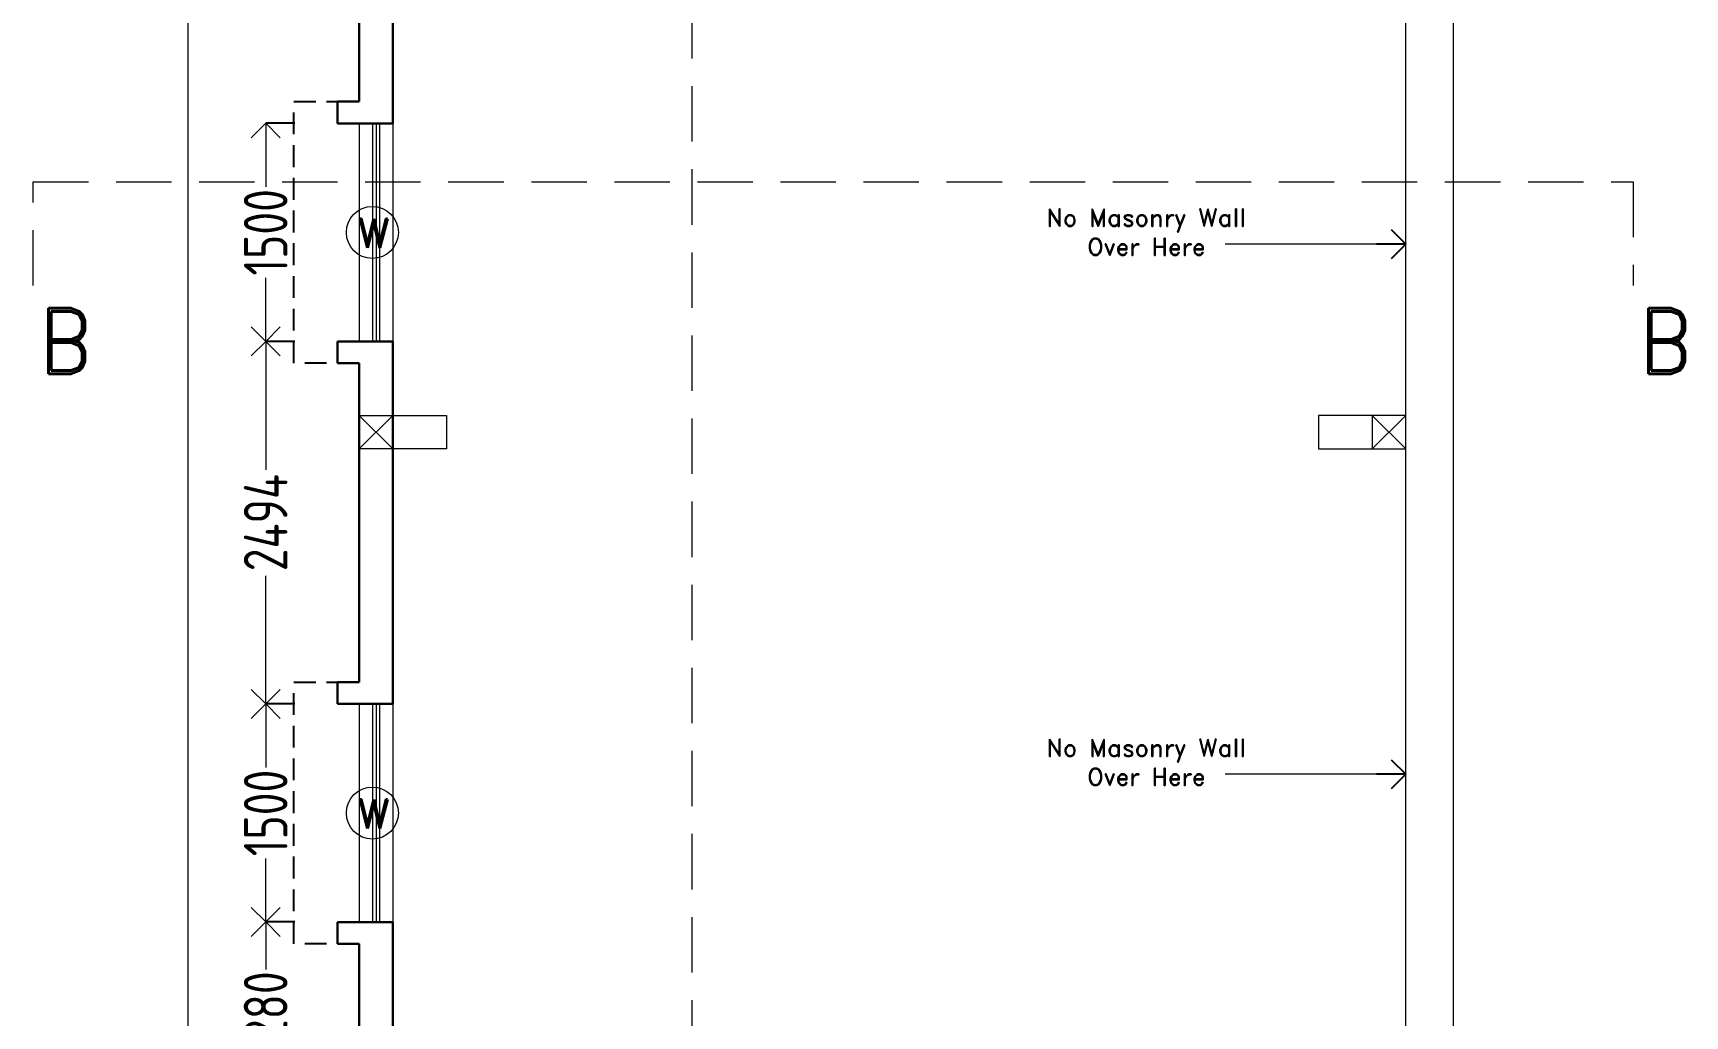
# Model space of a CAD drawing. Header units: inches. Extents: x -605 to 2991212, y -2872845 to 0.
# Drawn here: x 2172894 to 2184261, y -2652982 to -2646220 of the extents above; entities that cross this region are included whole.
import ezdxf

# ---------------------------------------------------------------- set-up
doc = ezdxf.new("R2010")
doc.units = ezdxf.units.IN
doc.header["$LTSCALE"] = 600
doc.header["$MEASUREMENT"] = 0
doc.linetypes.add('DASHED', pattern=[19.05, 12.7, -6.35])
doc.linetypes.add('DASHED2', pattern=[0.375, 0.25, -0.125])
for name, color, linetype, lineweight in [('DIM', 251, 'Continuous', 0), ('object dash', 250, 'DASHED', 5), ('PV_TEXT_ROMANS', 7, 'Continuous', 0), ('rRCC 2', 40, 'Continuous', 15), ('TEXT', 7, 'Continuous', 0), ('WALLS', 7, 'Continuous', 30)]:
    doc.layers.add(name, color=color, linetype=linetype, lineweight=lineweight)
doc.layers.add('SnT-DIMENSION', color=7, linetype='Continuous')
doc.layers.add('SnT-ROAD', color=25, linetype='Continuous')
doc.layers.add('window', color=7, linetype='Continuous', lineweight=15, true_color=0x735461)
doc.styles.add('DIM', font='geniso.shx', dxfattribs={"width": 0.85})
doc.styles.add('PV_ROMAND', font='romand.shx')
doc.styles.add('ROMAND', font='romand.shx')
doc.dimstyles.new('ST-100', dxfattribs={"dimscale": 100, "dimtxt": 2.5, "dimasz": 2, "dimexe": 0.18, "dimexo": 0.0625, "dimgap": 0.2, "dimtad": 0, "dimdec": 0, "dimzin": 0, "dimdsep": 46, "dimtxsty": 'DIM', "dimblk": 'OPEN90', "dimcen": 0.09, "dimclrd": 256, "dimclrt": 7, "dimadec": 0, "dimazin": 0, "dimtfac": 1, "dimtdec": 0, "dimtofl": 0, "dimtmove": 0, "dimatfit": 3, "dimldrblk": 'OPEN90', "dimfxl": 1, "dimtolj": 1, "dimtzin": 0, "dimlwd": -1, "dimarcsym": 0})

# ---------------------------------------------------------------- blocks, each defined once
blk = doc.blocks.new('_Open90')
at = {"color": 0, "linetype": 'ByBlock', "lineweight": -2}
for p, q in [((0, 0), (-1, 0)), ((-0.5, 0.5), (0, 0)), ((0, 0), (-0.5, -0.5))]:
    blk.add_line(p, q, dxfattribs=at)
blk = doc.blocks.new('*D1677')
at = {"layer": 'Defpoints', "color": 0}
for p in [(2175139, -2646841), (2174495, -2648341), (2175139, -2648341)]:
    blk.add_point(p, dxfattribs=at)
at = {"layer": 'DIM', "color": 0, "lineweight": -2}
for p, q in [((2174695, -2646841), (2174495, -2646841)), ((2174695, -2648341), (2174495, -2648341))]:
    blk.add_line(p, q, dxfattribs=at)
at = {"layer": 'DIM'}
for p, q in [((2174495, -2647041), (2174495, -2647278)), ((2174495, -2648141), (2174495, -2647905))]:
    blk.add_line(p, q, dxfattribs=at)
at = {"layer": 'DIM', "xscale": 200, "yscale": 200, "zscale": 200}
for p, rotation in [((2174495, -2646841), 90), ((2174495, -2648341), 270)]:
    blk.add_blockref('_Open90', p, dxfattribs=dict(at, rotation=rotation))
at = {"layer": 'DIM', "color": 7, "insert": (2174495, -2647591), "char_height": 300, "attachment_point": 5, "rotation": 90, "style": 'DIM'}
blk.add_mtext('\\A1;1500', dxfattribs=at)
blk = doc.blocks.new('*D1678')
at = {"layer": 'Defpoints', "color": 0}
for p in [(2175139, -2648341), (2174495, -2650835), (2175279, -2650835)]:
    blk.add_point(p, dxfattribs=at)
at = {"layer": 'DIM', "color": 0, "lineweight": -2}
for p, q in [((2174695, -2648341), (2174495, -2648341)), ((2174695, -2650835), (2174495, -2650835))]:
    blk.add_line(p, q, dxfattribs=at)
at = {"layer": 'DIM'}
for p, q in [((2174495, -2648541), (2174495, -2649224)), ((2174495, -2650635), (2174495, -2649953))]:
    blk.add_line(p, q, dxfattribs=at)
at = {"layer": 'DIM', "xscale": 200, "yscale": 200, "zscale": 200}
for p, rotation in [((2174495, -2648341), 90), ((2174495, -2650835), 270)]:
    blk.add_blockref('_Open90', p, dxfattribs=dict(at, rotation=rotation))
at = {"layer": 'DIM', "color": 7, "insert": (2174495, -2649588), "char_height": 300, "attachment_point": 5, "rotation": 90, "style": 'DIM'}
blk.add_mtext('\\A1;2494', dxfattribs=at)
blk = doc.blocks.new('*D1679')
at = {"layer": 'Defpoints', "color": 0}
for p in [(2175279, -2650835), (2174495, -2652335), (2175254, -2652335)]:
    blk.add_point(p, dxfattribs=at)
at = {"layer": 'DIM', "color": 0, "lineweight": -2}
for p, q in [((2174695, -2650835), (2174495, -2650835)), ((2174695, -2652335), (2174495, -2652335))]:
    blk.add_line(p, q, dxfattribs=at)
at = {"layer": 'DIM'}
for p, q in [((2174495, -2651035), (2174495, -2651272)), ((2174495, -2652135), (2174495, -2651899))]:
    blk.add_line(p, q, dxfattribs=at)
at = {"layer": 'DIM', "xscale": 200, "yscale": 200, "zscale": 200}
for p, rotation in [((2174495, -2650835), 90), ((2174495, -2652335), 270)]:
    blk.add_blockref('_Open90', p, dxfattribs=dict(at, rotation=rotation))
at = {"layer": 'DIM', "color": 7, "insert": (2174495, -2651585), "char_height": 300, "attachment_point": 5, "rotation": 90, "style": 'DIM'}
blk.add_mtext('\\A1;1500', dxfattribs=at)
blk = doc.blocks.new('*D1680')
at = {"layer": 'Defpoints', "color": 0}
for p in [(2175254, -2652335), (2174495, -2653615), (2175139, -2653615)]:
    blk.add_point(p, dxfattribs=at)
at = {"layer": 'DIM', "color": 0, "lineweight": -2}
for p, q in [((2174695, -2652335), (2174495, -2652335)), ((2174695, -2653615), (2174495, -2653615))]:
    blk.add_line(p, q, dxfattribs=at)
at = {"layer": 'DIM'}
for p, q in [((2174495, -2652535), (2174495, -2652662)), ((2174495, -2653415), (2174495, -2653289))]:
    blk.add_line(p, q, dxfattribs=at)
at = {"layer": 'DIM', "xscale": 200, "yscale": 200, "zscale": 200}
for p, rotation in [((2174495, -2652335), 90), ((2174495, -2653615), 270)]:
    blk.add_blockref('_Open90', p, dxfattribs=dict(at, rotation=rotation))
at = {"layer": 'DIM', "color": 7, "insert": (2174495, -2652975), "char_height": 300, "attachment_point": 5, "rotation": 90, "style": 'DIM'}
blk.add_mtext('\\A1;1280', dxfattribs=at)
blk = doc.blocks.new('*D1721')
at = {"layer": 'Defpoints', "color": 0}
for p in [(2173959, -2628655), (2174989, -2628655), (2174989, -2716075)]:
    blk.add_point(p, dxfattribs=at)
at = {"layer": 'DIM', "color": 0, "lineweight": -2}
for p, q in [((2174159, -2628655), (2173959, -2628655)), ((2174159, -2716075), (2173959, -2716075))]:
    blk.add_line(p, q, dxfattribs=at)
at = {"layer": 'DIM'}
for p, q in [((2173959, -2628855), (2173959, -2671925)), ((2173959, -2715875), (2173959, -2672806))]:
    blk.add_line(p, q, dxfattribs=at)
at = {"layer": 'DIM', "xscale": 200, "yscale": 200, "zscale": 200}
for p, rotation in [((2173959, -2628655), 90), ((2173959, -2716075), 270)]:
    blk.add_blockref('_Open90', p, dxfattribs=dict(at, rotation=rotation))
at = {"layer": 'DIM', "color": 7, "insert": (2173959, -2672365), "char_height": 300, "attachment_point": 5, "rotation": 90, "style": 'DIM'}
blk.add_mtext('\\A1;87420', dxfattribs=at)
blk = doc.blocks.new('sdfvgfdd')
at = {"layer": 'TEXT'}
blk.add_circle((2432365, -2352025), 179, dxfattribs=at)
at = {"layer": 'TEXT', "insert": (2432263, -2351932), "char_height": 200, "attachment_point": 1, "style": 'PV_ROMAND'}
blk.add_mtext('W', dxfattribs=at)
blk = doc.blocks.new('*D1778')
at = {"layer": 'Defpoints', "color": 0}
for p in [(2182339, -2629035), (2182668, -2629035), (2182339, -2653621)]:
    blk.add_point(p, dxfattribs=at)
at = {"layer": 'DIM', "color": 0, "lineweight": -2}
for p, q in [((2182468, -2629035), (2182668, -2629035)), ((2182468, -2653621), (2182668, -2653621))]:
    blk.add_line(p, q, dxfattribs=at)
at = {"layer": 'DIM'}
for p, q in [((2182668, -2629235), (2182668, -2640887)), ((2182668, -2653421), (2182668, -2641769))]:
    blk.add_line(p, q, dxfattribs=at)
at = {"layer": 'DIM', "xscale": 200, "yscale": 200, "zscale": 200}
for p, rotation in [((2182668, -2629035), 90), ((2182668, -2653621), 270)]:
    blk.add_blockref('_Open90', p, dxfattribs=dict(at, rotation=rotation))
at = {"layer": 'DIM', "color": 7, "insert": (2182668, -2641328), "char_height": 300, "attachment_point": 5, "rotation": 90, "style": 'DIM'}
blk.add_mtext('\\A1;24585', dxfattribs=at)

msp = doc.modelspace()

# ---------------------------------------------------------------- linework, layer by layer
at = {"color": 7, "linetype": 'DASHED2'}
for p, q in [((2174689.2, -2648491.7), (2174689.2, -2646691.5)), ((2174689.2, -2646691.5), (2175139.2, -2646691.5)), ((2175139.2, -2648491.7), (2174689.2, -2648491.7)), ((2174689.2, -2652485.7), (2174689.2, -2650685.5)), ((2174689.2, -2650685.5), (2175139.2, -2650685.5)), ((2175139.2, -2652485.7), (2174689.2, -2652485.7))]:
    msp.add_line(p, q, dxfattribs=at)
at = {"layer": 'object dash', "color": 1, "ltscale": 0.05}
for points in [[(2177801.9, -2717261.6), (2177429, -2717261.6), (2177429, -2626488), (2177801.9, -2626488)], [(2172894.2, -2647956.3), (2172894.2, -2647244.3), (2183904.3, -2647244.3), (2183904.3, -2647956.3)]]:
    msp.add_lwpolyline(points, dxfattribs=at)
at = {"layer": 'rRCC 2', "color": 6}
for p, q in [((2175139.2, -2648851), (2175369.2, -2649081)), ((2175139.2, -2649081), (2175369.2, -2648851)), ((2182339.2, -2648851), (2182109.2, -2649081)), ((2182339.2, -2649081), (2182109.2, -2648851))]:
    msp.add_line(p, q, dxfattribs=at)
for points in [[(2175139.2, -2649081), (2175139.2, -2648851), (2175739.2, -2648851), (2175739.2, -2649081)], [(2175139.2, -2648851), (2175369.2, -2648851), (2175369.2, -2649081), (2175139.2, -2649081)], [(2182339.2, -2649081), (2182339.2, -2648851), (2181739.2, -2648851), (2181739.2, -2649081)], [(2182339.2, -2648851), (2182109.2, -2648851), (2182109.2, -2649081), (2182339.2, -2649081)]]:
    msp.add_lwpolyline(points, close=True, dxfattribs=at)
at = {"layer": 'WALLS', "linetype": 'ByBlock'}
for p, q in [((2175369.2, -2644347.5), (2175369.2, -2646841.5)), ((2175139.2, -2644497.7), (2175139.2, -2646691.5)), ((2174989.2, -2646841.5), (2174989.2, -2646691.5)), ((2174989.2, -2646691.5), (2175139.2, -2646691.5)), ((2175139.2, -2646841.5), (2174989.2, -2646841.5)), ((2175139.2, -2646841.5), (2175369.2, -2646841.5)), ((2175139.2, -2646841.5), (2175369.2, -2646841.5)), ((2175139.2, -2648341.5), (2174989.2, -2648341.7)), ((2174989.2, -2648341.7), (2174989.2, -2648491.7)), ((2175139.2, -2648341.5), (2175369.2, -2648341.5)), ((2175369.2, -2648341.5), (2175369.2, -2650835.5)), ((2174989.2, -2648491.7), (2175139.2, -2648491.7)), ((2175139.2, -2648491.7), (2175139.2, -2650685.5)), ((2174989.2, -2650835.5), (2174989.2, -2650685.5)), ((2174989.2, -2650685.5), (2175139.2, -2650685.5)), ((2175139.2, -2650835.5), (2174989.2, -2650835.5)), ((2175139.2, -2650835.5), (2175369.2, -2650835.5)), ((2175139.2, -2650835.5), (2175369.2, -2650835.5)), ((2175139.2, -2652335.5), (2174989.2, -2652335.7)), ((2174989.2, -2652335.7), (2174989.2, -2652485.7)), ((2175139.2, -2652335.5), (2175369.2, -2652335.5)), ((2175369.2, -2652335.5), (2175369.2, -2657351)), ((2174989.2, -2652485.7), (2175139.2, -2652485.7)), ((2175139.2, -2652485.7), (2175139.2, -2653615.5))]:
    msp.add_line(p, q, dxfattribs=at)
at = {"layer": 'window', "color": 146, "linetype": 'ByBlock', "true_color": 0x105689}
for p, q in [((2182339.2, -2653621), (2182339.2, -2629035.5)), ((2175139.2, -2646841.5), (2175139.2, -2648341.5)), ((2175229.2, -2646841.5), (2175229.2, -2648341.5)), ((2175254.2, -2646841.5), (2175254.2, -2648341.5)), ((2175279.2, -2646841.5), (2175279.2, -2648341.5)), ((2175369.2, -2646841.5), (2175369.2, -2648341.5)), ((2175139.2, -2650835.5), (2175139.2, -2652335.5)), ((2175229.2, -2650835.5), (2175229.2, -2652335.5)), ((2175254.2, -2650835.5), (2175254.2, -2652335.5)), ((2175279.2, -2650835.5), (2175279.2, -2652335.5)), ((2175369.2, -2650835.5), (2175369.2, -2652335.5))]:
    msp.add_line(p, q, dxfattribs=at)

# ---------------------------------------------------------------- block references
at = {"layer": 'SnT-ROAD', "color": 4, "linetype": 'ByBlock'}
for p in [(-257136, -295566.8), (-257136, -299560.8)]:
    msp.add_blockref('sdfvgfdd', p, dxfattribs=at)

# ---------------------------------------------------------------- texts
at = {"layer": 'PV_TEXT_ROMANS', "char_height": 450, "attachment_point": 1, "style": 'PV_ROMAND'}
for insert in [(2172890.9, -2648113.6), (2183900.9, -2648113.6)]:
    msp.add_mtext('\\pxqc;B', dxfattribs=dict(at, insert=insert))
at = {"layer": 'SnT-DIMENSION', "linetype": 'ByBlock', "char_height": 120, "width": 1617.645, "attachment_point": 3, "style": 'ROMAND'}
for insert in [(2181363.4, -2647430.4), (2181363.4, -2651076.9)]:
    msp.add_mtext('\\A1;\\pxqc;No Masonry Wall Over Here', dxfattribs=dict(at, insert=insert))

# ---------------------------------------------------------------- dimensions: what is measured, and where the dimension line sits
at = {"layer": 'DIM'}
for base, p1, p2, override, picture, middle in [((2173959.3, -2628655.5), (2174989.2, -2716075.5), (2174989.2, -2628655.5), {"dimtxt": 3, "dimexe": 0, "dimexo": 0, "dimtmove": 1, "dimfxl": 2, "dimfxlon": 1, "dimtfillclr": 256, "dimarcsym": 1}, '*D1721', (2173959.3, -2672365.5)), ((2182667.5086, -2629035.4511), (2182339.1946, -2653620.9505), (2182339.1946, -2629035.4511), {"dimtxt": 3, "dimexe": 0, "dimexo": 0, "dimfxl": 2, "dimfxlon": 1, "dimtfillclr": 256, "dimarcsym": 1}, '*D1778', (2182667.5086, -2641328.2008)), ((2174495.2, -2648341.5), (2175139.2, -2646841.5), (2175139.2, -2648341.5), {"dimtxt": 3, "dimexe": 0, "dimexo": 0, "dimtmove": 1, "dimfxl": 2, "dimfxlon": 1, "dimtfillclr": 256, "dimarcsym": 1}, '*D1677', (2174495.2, -2647591.5)), ((2174495.2, -2650835.5), (2175139.2, -2648341.5), (2175279.2, -2650835.5), {"dimtxt": 3, "dimexe": 0, "dimexo": 0, "dimtmove": 1, "dimfxl": 2, "dimfxlon": 1, "dimtfillclr": 256, "dimarcsym": 1}, '*D1678', (2174495.2, -2649588.5)), ((2174495.2, -2652335.5), (2175279.2, -2650835.5), (2175254.2, -2652335.5), {"dimtxt": 3, "dimexe": 0, "dimexo": 0, "dimtmove": 1, "dimfxl": 2, "dimfxlon": 1, "dimtfillclr": 256, "dimarcsym": 1}, '*D1679', (2174495.2, -2651585.5)), ((2174495.2, -2653615.5), (2175254.2, -2652335.5), (2175139.2, -2653615.5), {"dimtxt": 3, "dimexe": 0, "dimexo": 0, "dimtmove": 1, "dimfxl": 2, "dimfxlon": 1, "dimtfillclr": 256, "dimarcsym": 1}, '*D1680', (2174495.2, -2652975.5))]:
    dim = msp.add_linear_dim(base=base, p1=p1, p2=p2, angle=90, dimstyle='ST-100', override=override, dxfattribs=at)
    dim.commit()
    dim.dimension.update_dxf_attribs({"geometry": picture, "text_midpoint": middle})

# ---------------------------------------------------------------- leaders
at = {"layer": 'DIM', "linetype": 'ByBlock'}
for points in [[(2182339.2, -2647672.4), (2181096.4, -2647672.4)], [(2182339.2, -2651318.9), (2181096.4, -2651318.9)]]:
    msp.add_leader(points, dimstyle='ST-100', override={"dimtxt": 3, "dimexe": 0, "dimexo": 0, "dimfxl": 3, "dimfxlon": 1, "dimtfillclr": 256, "dimarcsym": 1}, dxfattribs=at)

doc.saveas('drawing.dxf')
